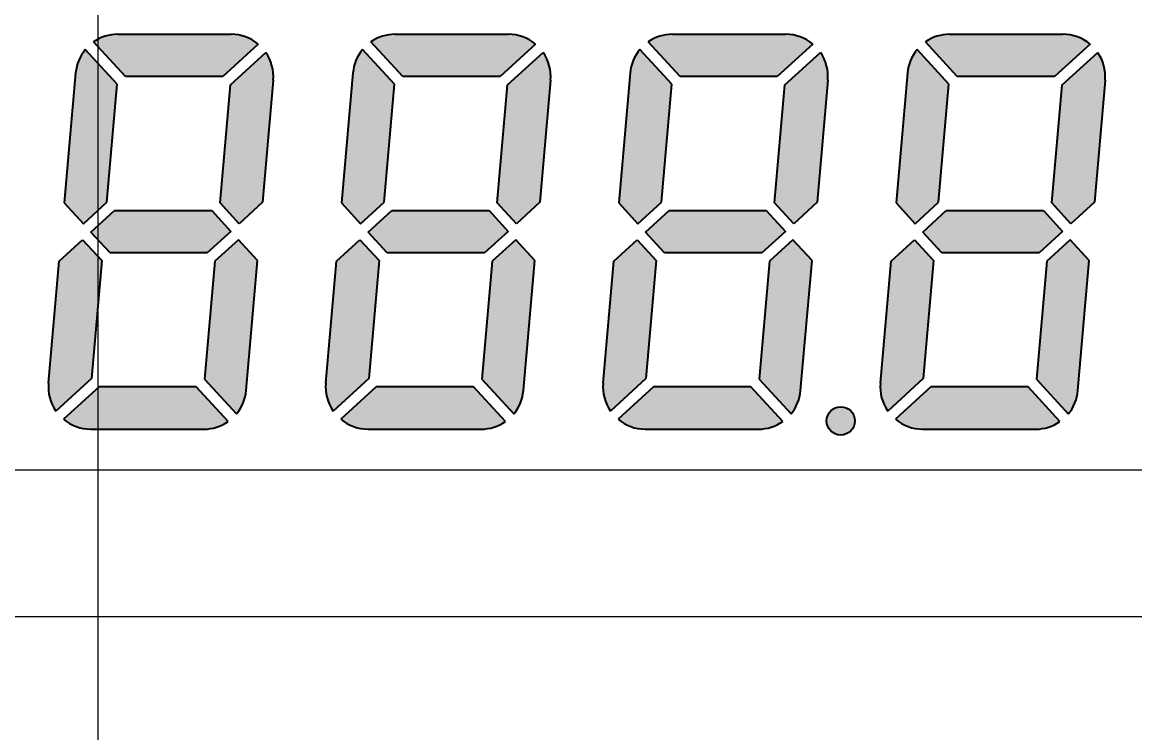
# Model space of a CAD drawing. Header units: millimetres. Extents: x 0 to 1188, y 0 to 840.
# Drawn here: x 298.41 to 313.56, y 652.73 to 662.41 of the extents above; entities that cross this region are included whole.
import ezdxf

# ---------------------------------------------------------------- set-up
doc = ezdxf.new("R2010")
doc.units = ezdxf.units.MM
doc.layers.add('5剖面线层', color=2, linetype='Continuous', lineweight=20)
doc.layers.add('7', color=7, linetype='Continuous')
doc.layers.add('DWG', color=7, linetype='Continuous')
doc.styles.add('PC_TEXTSTYLE', font='txt.shx', dxfattribs={"width": 0.8, "bigfont": 'hzfs.shx'})
doc.dimstyles.new('副本 (2) (2)TH_GBDIM', dxfattribs={"dimtxt": 3.5, "dimasz": 2.5, "dimexe": 2, "dimexo": 0, "dimgap": 1.5, "dimtad": 1, "dimtoh": 1, "dimdec": 1, "dimdsep": 46, "dimtxsty": 'PC_TEXTSTYLE', "dimcen": 2.5, "dimazin": 2, "dimtfac": 0.714286, "dimtdec": 1, "dimtmove": 0, "dimatfit": 3, "dimfxl": 1, "dimtolj": 1, "dimtzin": 0, "dimarcsym": 0})

# ---------------------------------------------------------------- blocks, each defined once
blk = doc.blocks.new('*D33')
at = {"layer": '7', "color": 0, "lineweight": -2, "ltscale": 5, "transparency": 16777216}
for p, q in [((136.3960392826853, 672.9639579835743), (136.3960392826853, 598.0191005330507)), ((462.480265652543, 672.9639579835743), (462.480265652543, 598.0191005330507)), ((459.980265652543, 600.0191005330507), (138.8960392826853, 600.0191005330507))]:
    blk.add_line(p, q, dxfattribs=at)
at = {"layer": '7', "color": 0, "ltscale": 5, "transparency": 16777216}
for points in [[(138.8960392826853, 600.4357671997174), (138.8960392826853, 599.6024338663841), (136.3960392826853, 600.0191005330507)], [(459.980265652543, 600.4357671997174), (459.980265652543, 599.6024338663841), (462.480265652543, 600.0191005330507)]]:
    blk.add_solid(points, dxfattribs=at)
at = {"layer": 'DEFPOINTS', "color": 0, "ltscale": 5, "transparency": 16777216}
for p in [(136.3960392826853, 672.9639579835743), (462.480265652543, 672.9639579835743), (136.3960392826853, 600.0191005330507)]:
    blk.add_point(p, dxfattribs=at)
at = {"layer": '7', "color": 0, "ltscale": 5, "transparency": 16777216, "insert": (299.4381524676141, 603.2691005330507), "char_height": 3.5, "attachment_point": 5, "style": 'PC_TEXTSTYLE'}
blk.add_mtext('\\A1;326.1', dxfattribs=at)
blk = doc.blocks.new('*D37')
at = {"layer": '7', "color": 0, "lineweight": -2, "ltscale": 5, "transparency": 16777216}
for p, q in [((462.9359242315647, 684.1645021548554), (504.84235959812, 684.1645021548554)), ((502.8423595981199, 636.9156089191947), (502.84235959812, 681.6645021548554)), ((299.4381509313532, 634.4156089191947), (504.8423595981199, 634.4156089191947))]:
    blk.add_line(p, q, dxfattribs=at)
at = {"layer": '7', "color": 0, "ltscale": 5, "transparency": 16777216}
for points in [[(502.4256929314533, 681.6645021548554), (503.2590262647867, 681.6645021548554), (502.84235959812, 684.1645021548554)], [(502.4256929314532, 636.9156089191947), (503.2590262647866, 636.9156089191947), (502.8423595981199, 634.4156089191947)]]:
    blk.add_solid(points, dxfattribs=at)
at = {"layer": 'DEFPOINTS', "color": 0, "ltscale": 5, "transparency": 16777216}
for p in [(462.9359242315647, 684.1645021548554), (502.84235959812, 684.1645021548554), (299.4381509313532, 634.4156089191947)]:
    blk.add_point(p, dxfattribs=at)
at = {"layer": '7', "color": 0, "ltscale": 5, "transparency": 16777216, "insert": (499.5923595981199, 660.5216670996301), "char_height": 3.5, "attachment_point": 5, "rotation": 90, "style": 'PC_TEXTSTYLE'}
blk.add_mtext('\\A1;49.7', dxfattribs=at)

msp = doc.modelspace()

# ---------------------------------------------------------------- hatches: boundary and pattern name
h = msp.add_hatch(color=256)
edge = h.paths.add_edge_path()
edge.add_line((301.3535014159874, 659.4490960797843), (301.0338976837264, 659.1562332165815))
edge.add_line((301.0338976837264, 659.1562332165818), (300.8932446673138, 657.5485618824482))
edge.add_line((300.8932446673138, 657.5485618824482), (301.3266396505827, 657.0755942528863))
edge.add_arc((300.8841620256093, 657.4447468127178), 0.5762465280000839, 320.1622556607201, 354.9999999999768)
edge.add_line((301.4582157615968, 657.3945236185641), (301.6131747022476, 659.165712414987))
edge.add_line((301.6131747022476, 659.165712414987), (301.3535014159869, 659.4490960797843))
edge = h.paths.add_edge_path()
edge.add_line((299.2325265302064, 659.4490960797843), (299.4921998164676, 659.1657124149867))
edge.add_line((299.4921998164676, 659.165712414987), (299.351546800055, 657.5580410808539))
edge.add_line((299.351546800055, 657.5580410808534), (298.868667206389, 657.1155634558804))
edge.add_arc((299.3416348359514, 657.4447468127173), 0.5762465280000237, 174.9999999999731, 214.8377443391902, ccw=False)
edge.add_line((298.7675810999639, 657.4949700068714), (298.912922797946, 659.1562332165818))
edge.add_line((298.912922797946, 659.1562332165818), (299.2325265302069, 659.4490960797846))
h.paths.add_polyline_path([(299.3458207983425, 659.5529111495148), (299.665424530603, 659.8457740127178), (300.9900130599957, 659.8457740127178), (301.2496863462569, 659.5623903479204), (300.930082613996, 659.2695274847174), (299.6054940846042, 659.2695274847174)])
edge = h.paths.add_edge_path()
edge.add_line((301.2439603445436, 661.5572604165818), (301.72683993821, 661.999738041555))
edge.add_arc((301.2538723086485, 661.6705546847174), 0.5762465280000346, -5.0000000000009095, 34.83774433924401, ccw=False)
edge.add_line((301.827926044636, 661.6203314905638), (301.6825843466535, 659.9590682808532))
edge.add_line((301.682584346653, 659.9590682808534), (301.3629806143921, 659.6662054176509))
edge.add_line((301.3629806143921, 659.6662054176509), (301.1033073281309, 659.9495890824483))
edge.add_line((301.1033073281309, 659.9495890824483), (301.2439603445436, 661.5572604165818))
edge = h.paths.add_edge_path()
edge.add_line((299.8155567454213, 661.6705546847174), (299.3821617621524, 662.1435223142792))
edge.add_arc((299.7113451189902, 661.6705546847174), 0.5762465280002314, 90, 124.83774433923949, ccw=False)
edge.add_line((299.7113451189902, 662.2468012127174), (301.2538723086485, 662.2468012127174))
edge.add_arc((301.2538723086476, 661.6705546847174), 0.576246528000321, 50.16225566073541, 89.99999999997021, ccw=False)
edge.add_line((301.6230248684795, 662.1130323096909), (301.1401452748131, 661.6705546847174))
edge.add_line((301.1401452748131, 661.6705546847174), (299.8155567454218, 661.6705546847174))
edge = h.paths.add_edge_path()
edge.add_arc((299.7113451189892, 661.6705546847184), 0.5762465279997375, 140.1622556608079, 175.0000000000448)
edge.add_line((299.1372913830022, 661.7207778788711), (298.9823324423509, 659.9495890824478))
edge.add_line((298.9823324423513, 659.9495890824478), (299.2420057286125, 659.6662054176506))
edge.add_line((299.2420057286125, 659.6662054176509), (299.561609460873, 659.9590682808539))
edge.add_line((299.5616094608735, 659.9590682808534), (299.7022624772848, 661.5667396149868))
edge.add_line((299.7022624772848, 661.566739614987), (299.2688674940158, 662.0397072445489))
edge = h.paths.add_edge_path()
edge.add_line((299.4553618697859, 657.4447468127178), (298.9724822761203, 657.0022691877446))
edge.add_arc((299.3416348359514, 657.4447468127169), 0.5762465279990895, 230.1622556607396, 269.9999999999702)
edge.add_line((299.3416348359509, 656.8685002847178), (300.8841620256102, 656.8685002847178))
edge.add_arc((300.8841620256093, 657.4447468127178), 0.5762465280003585, 270, 304.8377443392331)
edge.add_line((301.2133453824471, 656.9717791831558), (300.7799503991781, 657.4447468127178))
edge.add_line((300.7799503991781, 657.4447468127178), (299.4553618697859, 657.4447468127178))
h = msp.add_hatch(color=256)
edge = h.paths.add_edge_path()
edge.add_line((305.1291632092465, 659.4490960797843), (304.809559476986, 659.1562332165815))
edge.add_line((304.8095594769851, 659.1562332165818), (304.6689064605724, 657.5485618824482))
edge.add_line((304.6689064605733, 657.5485618824482), (305.1023014438423, 657.0755942528863))
edge.add_arc((304.6598238188684, 657.4447468127178), 0.5762465280000839, 320.1622556607201, 354.9999999999768)
edge.add_line((305.2338775548559, 657.3945236185641), (305.3888364955068, 659.165712414987))
edge.add_line((305.3888364955068, 659.165712414987), (305.129163209246, 659.4490960797843))
edge = h.paths.add_edge_path()
edge.add_line((303.008188323466, 659.4490960797843), (303.2678616097272, 659.1657124149867))
edge.add_line((303.2678616097268, 659.165712414987), (303.1272085933141, 657.5580410808539))
edge.add_line((303.1272085933145, 657.5580410808534), (302.6443289996486, 657.1155634558804))
edge.add_arc((303.1172966292105, 657.4447468127173), 0.5762465280000237, 174.9999999999731, 214.8377443391902, ccw=False)
edge.add_line((302.543242893223, 657.4949700068714), (302.6885845912051, 659.1562332165818))
edge.add_line((302.6885845912051, 659.1562332165818), (303.008188323466, 659.4490960797846))
h.paths.add_polyline_path([(303.1214825916012, 659.5529111495148), (303.4410863238621, 659.8457740127178), (304.7656748532548, 659.8457740127178), (305.0253481395156, 659.5623903479204), (304.7057444072547, 659.2695274847174), (303.3811558778629, 659.2695274847174)])
edge = h.paths.add_edge_path()
edge.add_line((305.0196221378031, 661.5572604165818), (305.5025017314696, 661.999738041555))
edge.add_arc((305.0295341019072, 661.6705546847174), 0.5762465280000346, -5.0000000000009095, 34.83774433924401, ccw=False)
edge.add_line((305.6035878378947, 661.6203314905638), (305.4582461399121, 659.9590682808532))
edge.add_line((305.4582461399121, 659.9590682808534), (305.1386424076512, 659.6662054176509))
edge.add_line((305.1386424076512, 659.6662054176509), (304.87896912139, 659.9495890824483))
edge.add_line((304.8789691213905, 659.9495890824483), (305.0196221378031, 661.5572604165818))
edge = h.paths.add_edge_path()
edge.add_line((303.5912185386804, 661.6705546847174), (303.1578235554115, 662.1435223142792))
edge.add_arc((303.4870069122488, 661.6705546847174), 0.5762465280002314, 90, 124.83774433923949, ccw=False)
edge.add_line((303.4870069122488, 662.2468012127174), (305.0295341019067, 662.2468012127174))
edge.add_arc((305.0295341019067, 661.6705546847174), 0.576246528000321, 50.16225566073541, 89.99999999997021, ccw=False)
edge.add_line((305.3986866617391, 662.1130323096909), (304.9158070680727, 661.6705546847174))
edge.add_line((304.9158070680727, 661.6705546847174), (303.5912185386809, 661.6705546847174))
edge = h.paths.add_edge_path()
edge.add_arc((303.4870069122488, 661.6705546847184), 0.5762465279997375, 140.1622556608079, 175.0000000000448)
edge.add_line((302.9129531762613, 661.7207778788711), (302.75799423561, 659.9495890824478))
edge.add_line((302.7579942356105, 659.9495890824478), (303.0176675218717, 659.6662054176506))
edge.add_line((303.0176675218717, 659.6662054176509), (303.3372712541321, 659.9590682808539))
edge.add_line((303.3372712541321, 659.9590682808534), (303.4779242705439, 661.5667396149868))
edge.add_line((303.4779242705443, 661.566739614987), (303.0445292872754, 662.0397072445489))
edge = h.paths.add_edge_path()
edge.add_line((303.231023663045, 657.4447468127178), (302.7481440693795, 657.0022691877446))
edge.add_arc((303.11729662921, 657.4447468127169), 0.5762465279990895, 230.1622556607396, 269.9999999999702)
edge.add_line((303.1172966292096, 656.8685002847178), (304.6598238188684, 656.8685002847178))
edge.add_arc((304.6598238188684, 657.4447468127178), 0.5762465280003585, 270, 304.8377443392331)
edge.add_line((304.9890071757058, 656.9717791831558), (304.5556121924368, 657.4447468127178))
edge.add_line((304.5556121924377, 657.4447468127178), (303.231023663045, 657.4447468127178))
h = msp.add_hatch(color=256)
edge = h.paths.add_edge_path()
edge.add_line((308.9048250025052, 659.4490960797843), (308.5852212702442, 659.1562332165815))
edge.add_line((308.5852212702442, 659.1562332165818), (308.4445682538316, 657.5485618824482))
edge.add_line((308.444568253832, 657.5485618824482), (308.877963237101, 657.0755942528863))
edge.add_arc((308.435485612128, 657.4447468127178), 0.5762465280000839, 320.1622556607201, 354.9999999999768)
edge.add_line((309.0095393481155, 657.3945236185641), (309.1644982887664, 659.165712414987))
edge.add_line((309.1644982887659, 659.165712414987), (308.9048250025056, 659.4490960797843))
edge = h.paths.add_edge_path()
edge.add_line((306.7838501167247, 659.4490960797843), (307.0435234029859, 659.1657124149867))
edge.add_line((307.0435234029859, 659.165712414987), (306.9028703865732, 657.5580410808539))
edge.add_line((306.9028703865732, 657.5580410808534), (306.4199907929072, 657.1155634558804))
edge.add_arc((306.8929584224701, 657.4447468127173), 0.5762465280000237, 174.9999999999731, 214.8377443391902, ccw=False)
edge.add_line((306.3189046864826, 657.4949700068714), (306.4642463844642, 659.1562332165818))
edge.add_line((306.4642463844642, 659.1562332165818), (306.7838501167247, 659.4490960797846))
h.paths.add_polyline_path([(306.8971443848608, 659.5529111495148), (307.2167481171213, 659.8457740127178), (308.541336646514, 659.8457740127178), (308.8010099327743, 659.5623903479204), (308.4814062005138, 659.2695274847174), (307.1568176711215, 659.2695274847174)])
edge = h.paths.add_edge_path()
edge.add_line((308.7952839310618, 661.5572604165818), (309.2781635247283, 661.999738041555))
edge.add_arc((308.8051958951659, 661.6705546847174), 0.5762465280000346, -5.0000000000009095, 34.83774433924401, ccw=False)
edge.add_line((309.3792496311534, 661.6203314905638), (309.2339079331708, 659.9590682808532))
edge.add_line((309.2339079331708, 659.9590682808534), (308.9143042009104, 659.6662054176509))
edge.add_line((308.9143042009104, 659.6662054176509), (308.6546309146491, 659.9495890824483))
edge.add_line((308.6546309146496, 659.9495890824483), (308.7952839310623, 661.5572604165818))
edge = h.paths.add_edge_path()
edge.add_line((307.36688033194, 661.6705546847174), (306.9334853486711, 662.1435223142792))
edge.add_arc((307.262668705508, 661.6705546847174), 0.5762465280002314, 90, 124.83774433923949, ccw=False)
edge.add_line((307.262668705508, 662.2468012127174), (308.8051958951659, 662.2468012127174))
edge.add_arc((308.8051958951659, 661.6705546847174), 0.576246528000321, 50.16225566073541, 89.99999999997021, ccw=False)
edge.add_line((309.1743484549978, 662.1130323096909), (308.6914688613314, 661.6705546847174))
edge.add_line((308.6914688613314, 661.6705546847174), (307.36688033194, 661.6705546847174))
edge = h.paths.add_edge_path()
edge.add_arc((307.2626687055075, 661.6705546847184), 0.5762465279997375, 140.1622556608079, 175.0000000000448)
edge.add_line((306.6886149695205, 661.7207778788711), (306.5336560288691, 659.9495890824478))
edge.add_line((306.5336560288691, 659.9495890824478), (306.7933293151303, 659.6662054176506))
edge.add_line((306.7933293151312, 659.6662054176509), (307.1129330473917, 659.9590682808539))
edge.add_line((307.1129330473913, 659.9590682808534), (307.253586063803, 661.5667396149868))
edge.add_line((307.253586063803, 661.566739614987), (306.8201910805341, 662.0397072445489))
edge = h.paths.add_edge_path()
edge.add_line((307.0066854563037, 657.4447468127178), (306.5238058626381, 657.0022691877446))
edge.add_arc((306.8929584224692, 657.4447468127169), 0.5762465279990895, 230.1622556607396, 269.9999999999702)
edge.add_line((306.8929584224692, 656.8685002847178), (308.4354856121284, 656.8685002847178))
edge.add_arc((308.435485612128, 657.4447468127178), 0.5762465280003585, 270, 304.8377443392331)
edge.add_line((308.7646689689653, 656.9717791831558), (308.3312739856964, 657.4447468127178))
edge.add_line((308.3312739856964, 657.4447468127178), (307.0066854563041, 657.4447468127178))
h = msp.add_hatch(color=256)
edge = h.paths.add_edge_path()
edge.add_line((312.6804867957648, 659.4490960797843), (312.3608830635038, 659.1562332165815))
edge.add_line((312.3608830635043, 659.1562332165818), (312.2202300470916, 657.5485618824482))
edge.add_line((312.2202300470911, 657.5485618824482), (312.6536250303601, 657.0755942528863))
edge.add_arc((312.2111474053871, 657.4447468127178), 0.5762465280000839, 320.1622556607201, 354.9999999999768)
edge.add_line((312.7852011413746, 657.3945236185641), (312.9401600820255, 659.165712414987))
edge.add_line((312.9401600820255, 659.165712414987), (312.6804867957648, 659.4490960797843))
edge = h.paths.add_edge_path()
edge.add_line((310.5595119099838, 659.4490960797843), (310.819185196245, 659.1657124149867))
edge.add_line((310.819185196245, 659.165712414987), (310.6785321798324, 657.5580410808539))
edge.add_line((310.6785321798328, 657.5580410808534), (310.1956525861668, 657.1155634558804))
edge.add_arc((310.6686202157292, 657.4447468127173), 0.5762465280000237, 174.9999999999731, 214.8377443391902, ccw=False)
edge.add_line((310.0945664797417, 657.4949700068714), (310.2399081777234, 659.1562332165818))
edge.add_line((310.2399081777234, 659.1562332165818), (310.5595119099843, 659.4490960797846))
h.paths.add_polyline_path([(310.6728061781199, 659.5529111495148), (310.9924099103808, 659.8457740127178), (312.3169984397731, 659.8457740127178), (312.5766717260343, 659.5623903479204), (312.2570679937734, 659.2695274847174), (310.9324794643816, 659.2695274847174)])
edge = h.paths.add_edge_path()
edge.add_line((312.5709457243214, 661.5572604165818), (313.0538253179878, 661.999738041555))
edge.add_arc((312.5808576884259, 661.6705546847174), 0.5762465280000346, -5.0000000000009095, 34.83774433924401, ccw=False)
edge.add_line((313.1549114244134, 661.6203314905642), (313.0095697264309, 659.9590682808537))
edge.add_line((313.0095697264309, 659.9590682808534), (312.6899659941699, 659.6662054176509))
edge.add_line((312.6899659941699, 659.6662054176509), (312.4302927079087, 659.9495890824483))
edge.add_line((312.4302927079092, 659.9495890824483), (312.5709457243219, 661.5572604165818))
edge = h.paths.add_edge_path()
edge.add_line((311.1425421251992, 661.6705546847179), (310.7091471419302, 662.1435223142796))
edge.add_arc((311.0383304987676, 661.6705546847174), 0.5762465280002314, 90, 124.83774433923949, ccw=False)
edge.add_line((311.0383304987676, 662.2468012127179), (312.5808576884255, 662.2468012127179))
edge.add_arc((312.5808576884255, 661.6705546847174), 0.576246528000321, 50.16225566073541, 89.99999999997021, ccw=False)
edge.add_line((312.9500102482569, 662.1130323096909), (312.4671306545905, 661.6705546847174))
edge.add_line((312.4671306545905, 661.6705546847174), (311.1425421251992, 661.6705546847174))
edge = h.paths.add_edge_path()
edge.add_arc((311.0383304987666, 661.6705546847184), 0.5762465279997375, 140.1622556608079, 175.0000000000448)
edge.add_line((310.4642767627801, 661.7207778788711), (310.3093178221287, 659.9495890824478))
edge.add_line((310.3093178221287, 659.9495890824478), (310.5689911083899, 659.6662054176506))
edge.add_line((310.5689911083904, 659.6662054176509), (310.8885948406509, 659.9590682808539))
edge.add_line((310.8885948406509, 659.9590682808539), (311.0292478570622, 661.5667396149872))
edge.add_line((311.0292478570631, 661.566739614987), (310.5958528737941, 662.0397072445489))
edge = h.paths.add_edge_path()
edge.add_line((310.7823472495637, 657.4447468127178), (310.2994676558982, 657.0022691877446))
edge.add_arc((310.6686202157288, 657.4447468127169), 0.5762465279990895, 230.1622556607396, 269.9999999999702)
edge.add_line((310.6686202157283, 656.8685002847178), (312.2111474053876, 656.8685002847178))
edge.add_arc((312.2111474053871, 657.4447468127182), 0.5762465280003585, 270, 304.8377443392331)
edge.add_line((312.5403307622245, 656.9717791831558), (312.1069357789555, 657.4447468127175))
edge.add_line((312.1069357789555, 657.4447468127178), (310.7823472495633, 657.4447468127178))
msp.add_hatch(color=256).paths.add_polyline_path([(309.7483538707605, 656.980743249816, 1), (309.3627220733464, 656.980743249816, 1)])

# ---------------------------------------------------------------- linework, layer by layer
at = {"color": 7, "linetype": 'Continuous', "lineweight": 15}
for p, q in [((278.2381549531278, 656.3145022201747), (320.6381532417295, 656.3145022201747)), ((278.2381549531278, 654.3145023580105), (320.6381532417295, 654.3145023580105))]:
    msp.add_line(p, q, dxfattribs=at)
at = {"layer": '5剖面线层', "color": 1, "linetype": 'ByBlock', "ltscale": 7}
msp.add_line((299.4381509313532, 780.2287497079219), (299.4381509313532, 626.4885028937347), dxfattribs=at)
at = {"layer": 'DWG'}
for p, q in [((299.7113451189902, 662.2468012127179), (301.2538723086481, 662.2468012127179)), ((303.4870069122488, 662.2468012127179), (305.0295341019067, 662.2468012127179)), ((307.2626687055084, 662.2468012127179), (308.8051958951659, 662.2468012127179)), ((311.0383304987676, 662.2468012127179), (312.5808576884255, 662.2468012127179)), ((299.7022624772848, 661.566739614987), (299.2688674940158, 662.0397072445489)), ((299.8155567454213, 661.6705546847179), (299.3821617621524, 662.1435223142794)), ((301.6230248684795, 662.1130323096909), (301.1401452748131, 661.6705546847174)), ((303.4779242705443, 661.566739614987), (303.0445292872754, 662.0397072445489)), ((303.5912185386804, 661.6705546847179), (303.1578235554115, 662.1435223142794)), ((305.3986866617391, 662.1130323096909), (304.9158070680727, 661.6705546847174)), ((307.2535860638035, 661.566739614987), (306.8201910805345, 662.0397072445489)), ((307.36688033194, 661.6705546847179), (306.9334853486711, 662.1435223142794)), ((309.1743484549983, 662.1130323096909), (308.6914688613318, 661.6705546847174)), ((311.0292478570631, 661.566739614987), (310.5958528737941, 662.0397072445489)), ((311.1425421251992, 661.6705546847179), (310.7091471419302, 662.1435223142794)), ((312.9500102482569, 662.1130323096909), (312.4671306545905, 661.6705546847174)), ((301.2439603445436, 661.5572604165818), (301.72683993821, 661.9997380415548)), ((305.0196221378031, 661.5572604165818), (305.5025017314696, 661.9997380415548)), ((308.7952839310623, 661.5572604165818), (309.2781635247287, 661.9997380415548)), ((312.5709457243214, 661.5572604165818), (313.0538253179878, 661.9997380415548)), ((299.1372913830022, 661.7207778788711), (298.9823324423509, 659.9495890824483)), ((302.9129531762613, 661.7207778788711), (302.7579942356105, 659.9495890824483)), ((306.6886149695205, 661.7207778788711), (306.5336560288691, 659.9495890824483)), ((310.4642767627801, 661.7207778788711), (310.3093178221287, 659.9495890824483)), ((299.5616094608735, 659.9590682808534), (299.7022624772848, 661.566739614987)), ((301.1401452748131, 661.6705546847174), (299.8155567454213, 661.6705546847179)), ((301.1033073281309, 659.9495890824483), (301.2439603445436, 661.5572604165818)), ((301.8279260446355, 661.6203314905638), (301.682584346653, 659.9590682808534)), ((303.3372712541321, 659.9590682808534), (303.4779242705443, 661.566739614987)), ((304.9158070680727, 661.6705546847174), (303.5912185386804, 661.6705546847179)), ((304.8789691213905, 659.9495890824483), (305.0196221378031, 661.5572604165818)), ((305.6035878378947, 661.6203314905638), (305.4582461399121, 659.9590682808534)), ((307.1129330473913, 659.9590682808534), (307.2535860638035, 661.566739614987)), ((308.6914688613318, 661.6705546847174), (307.36688033194, 661.6705546847179)), ((308.6546309146496, 659.9495890824483), (308.7952839310623, 661.5572604165818)), ((309.3792496311534, 661.6203314905638), (309.2339079331708, 659.9590682808534)), ((310.8885948406509, 659.9590682808534), (311.0292478570631, 661.566739614987)), ((312.4671306545905, 661.6705546847174), (311.1425421251992, 661.6705546847179)), ((312.4302927079092, 659.9495890824483), (312.5709457243214, 661.5572604165818)), ((313.1549114244134, 661.6203314905638), (313.0095697264309, 659.9590682808534)), ((298.9823324423509, 659.9495890824483), (299.2420057286125, 659.6662054176509)), ((299.2420057286125, 659.6662054176509), (299.5616094608735, 659.9590682808534)), ((301.3629806143921, 659.6662054176509), (301.1033073281309, 659.9495890824483)), ((301.682584346653, 659.9590682808534), (301.3629806143921, 659.6662054176509)), ((302.7579942356105, 659.9495890824483), (303.0176675218717, 659.6662054176509)), ((303.0176675218717, 659.6662054176509), (303.3372712541321, 659.9590682808534)), ((305.1386424076512, 659.6662054176509), (304.8789691213905, 659.9495890824483)), ((305.4582461399121, 659.9590682808534), (305.1386424076512, 659.6662054176509)), ((306.5336560288691, 659.9495890824483), (306.7933293151312, 659.6662054176509)), ((306.7933293151312, 659.6662054176509), (307.1129330473913, 659.9590682808534)), ((308.9143042009104, 659.6662054176509), (308.6546309146496, 659.9495890824483)), ((309.2339079331708, 659.9590682808534), (308.9143042009104, 659.6662054176509)), ((310.3093178221287, 659.9495890824483), (310.5689911083904, 659.6662054176509)), ((310.5689911083904, 659.6662054176509), (310.8885948406509, 659.9590682808534)), ((312.6899659941699, 659.6662054176509), (312.4302927079092, 659.9495890824483)), ((313.0095697264309, 659.9590682808534), (312.6899659941699, 659.6662054176509)), ((299.3458207983425, 659.5529111495148), (299.665424530603, 659.8457740127178)), ((299.665424530603, 659.8457740127178), (300.9900130599957, 659.8457740127178)), ((300.9900130599957, 659.8457740127178), (301.2496863462565, 659.5623903479204)), ((303.1214825916016, 659.5529111495148), (303.4410863238621, 659.8457740127178)), ((303.4410863238621, 659.8457740127178), (304.7656748532548, 659.8457740127178)), ((304.7656748532548, 659.8457740127178), (305.0253481395156, 659.5623903479204)), ((306.8971443848608, 659.5529111495148), (307.2167481171213, 659.8457740127178)), ((307.2167481171213, 659.8457740127178), (308.5413366465144, 659.8457740127178)), ((308.5413366465144, 659.8457740127178), (308.8010099327743, 659.5623903479204)), ((310.6728061781199, 659.5529111495148), (310.9924099103808, 659.8457740127178)), ((310.9924099103808, 659.8457740127178), (312.3169984397731, 659.8457740127178)), ((312.3169984397731, 659.8457740127178), (312.5766717260343, 659.5623903479204)), ((298.912922797946, 659.1562332165818), (299.2325265302064, 659.4490960797843)), ((299.2325265302064, 659.4490960797843), (299.4921998164676, 659.165712414987)), ((299.6054940846042, 659.2695274847174), (299.3458207983425, 659.5529111495148)), ((301.2496863462565, 659.5623903479204), (300.9300826139955, 659.2695274847174)), ((301.3535014159874, 659.4490960797843), (301.0338976837264, 659.1562332165818)), ((301.6131747022476, 659.165712414987), (301.3535014159874, 659.4490960797843)), ((302.6885845912051, 659.1562332165818), (303.008188323466, 659.4490960797843)), ((303.008188323466, 659.4490960797843), (303.2678616097268, 659.165712414987)), ((303.3811558778633, 659.2695274847174), (303.1214825916016, 659.5529111495148)), ((305.0253481395156, 659.5623903479204), (304.7057444072547, 659.2695274847174)), ((305.1291632092465, 659.4490960797843), (304.8095594769851, 659.1562332165818)), ((305.3888364955072, 659.165712414987), (305.1291632092465, 659.4490960797843)), ((306.4642463844642, 659.1562332165818), (306.7838501167251, 659.4490960797843)), ((306.7838501167251, 659.4490960797843), (307.0435234029859, 659.165712414987)), ((307.156817671122, 659.2695274847174), (306.8971443848608, 659.5529111495148)), ((308.8010099327743, 659.5623903479204), (308.4814062005138, 659.2695274847174)), ((308.9048250025056, 659.4490960797843), (308.5852212702447, 659.1562332165818)), ((309.1644982887659, 659.165712414987), (308.9048250025056, 659.4490960797843)), ((310.2399081777234, 659.1562332165818), (310.5595119099838, 659.4490960797843)), ((310.5595119099838, 659.4490960797843), (310.819185196245, 659.165712414987)), ((310.9324794643816, 659.2695274847174), (310.6728061781199, 659.5529111495148)), ((312.5766717260343, 659.5623903479204), (312.2570679937734, 659.2695274847174)), ((312.6804867957648, 659.4490960797843), (312.3608830635043, 659.1562332165818)), ((312.9401600820255, 659.165712414987), (312.6804867957648, 659.4490960797843)), ((298.7675810999639, 657.4949700068714), (298.912922797946, 659.1562332165818)), ((299.4921998164676, 659.165712414987), (299.351546800055, 657.5580410808539)), ((300.9300826139955, 659.2695274847174), (299.6054940846042, 659.2695274847174)), ((301.0338976837264, 659.1562332165818), (300.8932446673138, 657.5485618824482)), ((301.4582157615968, 657.3945236185641), (301.6131747022476, 659.165712414987)), ((302.543242893223, 657.4949700068714), (302.6885845912051, 659.1562332165818)), ((303.2678616097268, 659.165712414987), (303.1272085933145, 657.5580410808539)), ((304.7057444072547, 659.2695274847174), (303.3811558778633, 659.2695274847174)), ((304.8095594769851, 659.1562332165818), (304.6689064605733, 657.5485618824482)), ((305.2338775548559, 657.3945236185641), (305.3888364955072, 659.165712414987)), ((306.3189046864826, 657.4949700068714), (306.4642463844642, 659.1562332165818)), ((307.0435234029859, 659.165712414987), (306.9028703865732, 657.5580410808539)), ((308.4814062005138, 659.2695274847174), (307.156817671122, 659.2695274847174)), ((308.5852212702447, 659.1562332165818), (308.4445682538325, 657.5485618824482)), ((309.0095393481155, 657.3945236185641), (309.1644982887659, 659.165712414987)), ((310.0945664797417, 657.4949700068714), (310.2399081777234, 659.1562332165818)), ((310.819185196245, 659.165712414987), (310.6785321798328, 657.5580410808539)), ((312.2570679937734, 659.2695274847174), (310.9324794643816, 659.2695274847174)), ((312.3608830635043, 659.1562332165818), (312.2202300470911, 657.5485618824482)), ((312.7852011413746, 657.3945236185641), (312.9401600820255, 659.165712414987)), ((299.351546800055, 657.5580410808539), (298.868667206389, 657.1155634558804)), ((300.8932446673138, 657.5485618824482), (301.3266396505827, 657.0755942528863)), ((303.1272085933145, 657.5580410808539), (302.6443289996486, 657.1155634558804)), ((304.6689064605733, 657.5485618824482), (305.1023014438418, 657.0755942528863)), ((306.9028703865732, 657.5580410808539), (306.4199907929077, 657.1155634558804)), ((308.4445682538325, 657.5485618824482), (308.877963237101, 657.0755942528863)), ((310.6785321798328, 657.5580410808539), (310.1956525861664, 657.1155634558804)), ((312.2202300470911, 657.5485618824482), (312.6536250303601, 657.0755942528863)), ((299.4553618697859, 657.4447468127178), (298.9724822761194, 657.0022691877443)), ((300.7799503991781, 657.4447468127178), (299.4553618697859, 657.4447468127178)), ((301.2133453824466, 656.9717791831558), (300.7799503991781, 657.4447468127178)), ((303.231023663045, 657.4447468127178), (302.7481440693795, 657.0022691877443)), ((304.5556121924377, 657.4447468127178), (303.231023663045, 657.4447468127178)), ((304.9890071757058, 656.9717791831558), (304.5556121924377, 657.4447468127178)), ((307.0066854563041, 657.4447468127178), (306.5238058626386, 657.0022691877443)), ((308.3312739856964, 657.4447468127178), (307.0066854563041, 657.4447468127178)), ((308.7646689689653, 656.9717791831558), (308.3312739856964, 657.4447468127178)), ((310.7823472495637, 657.4447468127178), (310.2994676558977, 657.0022691877443)), ((312.1069357789555, 657.4447468127178), (310.7823472495637, 657.4447468127178)), ((312.5403307622245, 656.9717791831558), (312.1069357789555, 657.4447468127178)), ((299.3416348359509, 656.8685002847178), (300.8841620256093, 656.8685002847178)), ((303.11729662921, 656.8685002847178), (304.6598238188684, 656.8685002847178)), ((306.8929584224692, 656.8685002847178), (308.435485612128, 656.8685002847178)), ((310.6686202157283, 656.8685002847178), (312.2111474053871, 656.8685002847178))]:
    msp.add_line(p, q, dxfattribs=at)
msp.add_circle((309.5555379720535, 656.980743249816), 0.1928158987072537, dxfattribs=at)
for centre, radius, start, end in [((299.7113451189897, 661.670554684717), 0.5762465280006346, 89.99999999994789, 124.837744339203), ((301.2538723086481, 661.6705546847177), 0.5762465280000413, 50.16225566075688, 90), ((303.4870069122488, 661.6705546847174), 0.5762465280000281, 90, 124.8377443392343), ((305.0295341019072, 661.6705546847165), 0.5762465280012918, 50.16225566081482, 90.00000000005213), ((307.2626687055084, 661.6705546847174), 0.5762465280000281, 90, 124.8377443392343), ((308.8051958951663, 661.6705546847165), 0.5762465280012918, 50.16225566081482, 90.00000000005213), ((311.0383304987676, 661.6705546847174), 0.5762465280000281, 90, 124.8377443392343), ((312.5808576884255, 661.6705546847177), 0.5762465280000413, 50.16225566075688, 90), ((299.7113451189897, 661.6705546847184), 0.5762465280000117, 140.1622556608634, 175.0000000000787), ((303.4870069122493, 661.6705546847177), 0.5762465280004669, 140.1622556608014, 175.0000000000068), ((307.2626687055084, 661.6705546847177), 0.5762465280004669, 140.1622556608014, 175.0000000000068), ((311.0383304987676, 661.6705546847177), 0.5762465280001177, 140.162255660779, 175.0000000000068), ((301.2538723086481, 661.6705546847174), 0.5762465280001072, 355.0000000000002, 34.8377443392355), ((305.0295341019076, 661.6705546847181), 0.57624652799975, 354.9999999999349, 34.83774433918807), ((308.8051958951663, 661.6705546847188), 0.5762465279997661, 354.999999999876, 34.83774433910857), ((312.5808576884264, 661.6705546847174), 0.576246527999734, 354.9999999999937, 34.83774433926759), ((299.3416348359514, 657.4447468127173), 0.5762465280001557, 174.9999999999414, 214.8377443391727), ((303.117296629211, 657.444746812718), 0.5762465280005129, 175.0000000000068, 214.8377443392274), ((306.8929584224701, 657.4447468127173), 0.5762465280001557, 174.9999999999414, 214.8377443391727), ((310.6686202157292, 657.4447468127169), 0.5762465280001718, 174.9999999998825, 214.8377443390932), ((300.8841620256097, 657.4447468127178), 0.5762465279996775, 320.1622556607546, 355.0000000000133), ((304.6598238188689, 657.4447468127178), 0.5762465279996775, 320.1622556607546, 355.0000000000133), ((308.435485612128, 657.4447468127182), 0.5762465280001328, 320.1622556607037, 354.9999999999479), ((312.2111474053871, 657.4447468127182), 0.5762465280001328, 320.1622556607037, 354.9999999999479), ((299.3416348359509, 657.4447468127178), 0.5762465280001905, 230.1622556607614, 270), ((300.8841620256093, 657.4447468127178), 0.5762465280001834, 270, 304.8377443392343), ((303.1172966292105, 657.4447468127166), 0.5762465279989389, 230.1622556607183, 269.9999999999479), ((304.6598238188684, 657.4447468127178), 0.5762465280001834, 270, 304.8377443392343), ((306.8929584224696, 657.4447468127166), 0.5762465279989389, 230.1622556607183, 269.9999999999479), ((308.435485612128, 657.4447468127178), 0.5762465280001834, 270, 304.8377443392343), ((310.6686202157288, 657.4447468127166), 0.5762465279989389, 230.1622556607183, 269.9999999999479), ((312.2111474053871, 657.4447468127178), 0.5762465280001834, 270, 304.8377443392343)]:
    msp.add_arc(centre, radius, start, end, dxfattribs=at)

# ---------------------------------------------------------------- dimensions: what is measured, and where the dimension line sits
at = {"layer": '7', "color": 4, "ltscale": 5}
dim = msp.add_linear_dim(base=(502.84235959812, 684.1645021548554), p1=(299.4381509313532, 634.4156089191947), p2=(462.9359242315647, 684.1645021548554), angle=90, dimstyle='副本 (2) (2)TH_GBDIM', dxfattribs=at)
dim.commit()
dim.dimension.update_dxf_attribs({"geometry": '*D37', "text_midpoint": (502.8423595981199, 660.5216670996301), "dimtype": 160})
dim = msp.add_linear_dim(base=(136.3960392826853, 600.0191005330507), p1=(462.480265652543, 672.9639579835743), p2=(136.3960392826853, 672.9639579835743), dimstyle='副本 (2) (2)TH_GBDIM', dxfattribs=at)
dim.commit()
dim.dimension.update_dxf_attribs({"geometry": '*D33', "text_midpoint": (299.4381524676141, 603.2691005330507)})

doc.saveas('drawing.dxf')
